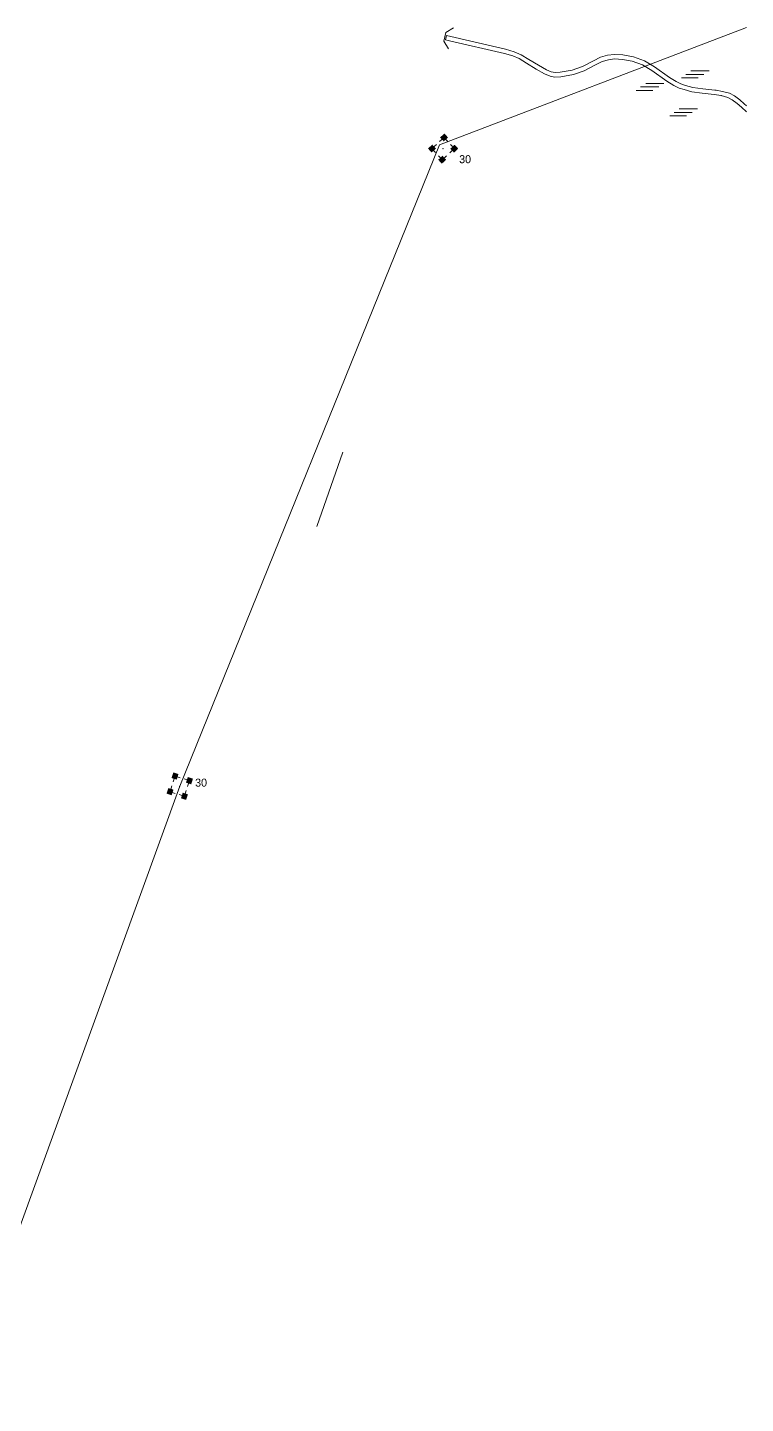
# Model space of a CAD drawing. Extents: x 1000 to 4000, y -4000 to -1000.
# Drawn here: x 2712 to 3000, y -3950 to -3400 of the extents above; entities that cross this region are included whole.
import ezdxf
from ezdxf.enums import TextEntityAlignment as Align

# ---------------------------------------------------------------- set-up
doc = ezdxf.new("R2010")
doc.units = 0
doc.header["$MEASUREMENT"] = 0
for name, color, linetype in [('14', 7, 'CONTINUOUS'), ('18', 7, 'CONTINUOUS'), ('19', 7, 'CONTINUOUS'), ('30', 7, 'CONTINUOUS'), ('33', 7, 'CONTINUOUS')]:
    doc.layers.add(name, color=color, linetype=linetype)
doc.styles.get("Standard").update_dxf_attribs({"font": 'txt', "height": 0.2})

msp = doc.modelspace()

# ---------------------------------------------------------------- linework, layer by layer
at = {"layer": '14', "color": 253, "linetype": 'Continuous', "lineweight": 0}
msp.add_line((2838.52, -3569.41), (2828.19, -3599.19), dxfattribs=at)
at = {"layer": '18', "color": 253, "linetype": 'Continuous', "lineweight": 0}
for p, q in [((3000, -3399.62), (2877.21, -3446.58)), ((2877.26, -3445.2), (2879.02, -3443.59)), ((2880.51, -3445.22), (2879.02, -3443.59)), ((2877.21, -3446.58), (2773.33, -3702.98)), ((2874.17, -3448.02), (2875.94, -3446.41)), ((2875.66, -3449.65), (2874.17, -3448.02)), ((2881.35, -3449.68), (2883.11, -3448.06)), ((2883.11, -3448.06), (2881.63, -3446.44)), ((2878.26, -3452.5), (2876.78, -3450.87)), ((2878.26, -3452.5), (2880.03, -3450.89)), ((2770.72, -3701.2), (2771.45, -3698.92)), ((2773.55, -3699.6), (2771.45, -3698.92)), ((2777.22, -3700.78), (2775.13, -3700.11)), ((2776.49, -3703.05), (2777.22, -3700.78)), ((2773.33, -3702.98), (2683.68, -3949.82)), ((2769.44, -3705.18), (2770.17, -3702.9)), ((2771.54, -3705.85), (2769.44, -3705.18)), ((2775.21, -3707.03), (2773.11, -3706.36)), ((2775.21, -3707.03), (2775.94, -3704.76))]:
    msp.add_line(p, q, dxfattribs=at)
for p in [(2878.64, -3448.04), (2773.33, -3702.98)]:
    msp.add_point(p, dxfattribs=at)
for points in [[(2877.43, -3443.58), (2879.16, -3442), (2878.89, -3445.18), (2880.62, -3443.6)], [(2872.58, -3448.01), (2874.31, -3446.43), (2874.04, -3449.61), (2875.77, -3448.03)], [(2881.52, -3448.06), (2883.25, -3446.48), (2882.98, -3449.66), (2884.71, -3448.07)], [(2876.67, -3452.49), (2878.4, -3450.9), (2878.13, -3454.09), (2879.86, -3452.5)], [(2770.06, -3699.71), (2770.78, -3697.47), (2772.12, -3700.37), (2772.84, -3698.14)], [(2775.83, -3701.56), (2776.56, -3699.33), (2777.9, -3702.23), (2778.62, -3700)], [(2768.04, -3705.96), (2768.77, -3703.73), (2770.11, -3706.62), (2770.83, -3704.39)], [(2773.82, -3707.82), (2774.54, -3705.58), (2775.88, -3708.48), (2776.6, -3706.25)]]:
    msp.add_solid(points, dxfattribs=at)
at = {"layer": '30', "color": 253, "linetype": 'Continuous', "lineweight": 0}
for p, q in [((2882.73, -3399.81), (2879.74, -3401.68)), ((2879.74, -3401.68), (2878.93, -3405.11)), ((2878.93, -3405.11), (2880.79, -3408.11)), ((2879.57, -3404.56), (2879.97, -3402.82)), ((2881.16, -3404.93), (2879.57, -3404.56)), ((2879.97, -3402.82), (2903.58, -3408.25)), ((2903.12, -3409.98), (2881.16, -3404.93)), ((2906.47, -3410.99), (2903.12, -3409.98)), ((2903.58, -3408.25), (2907.08, -3409.31)), ((2909.05, -3412.07), (2906.47, -3410.99)), ((2907.08, -3409.31), (2909.87, -3410.48)), ((2909.87, -3410.48), (2912.97, -3412.4)), ((2941.55, -3411.47), (2944.39, -3410.73)), ((2944.39, -3410.73), (2947.12, -3410.4)), ((2947.12, -3410.4), (2950.55, -3410.59)), ((2950.55, -3410.59), (2954.74, -3411.29)), ((2912.04, -3413.92), (2909.05, -3412.07)), ((2915.88, -3416.26), (2912.04, -3413.92)), ((2912.97, -3412.4), (2916.79, -3414.72)), ((2919.17, -3418.17), (2915.88, -3416.26)), ((2916.79, -3414.72), (2919.94, -3416.55)), ((2919.94, -3416.55), (2921.89, -3417.29)), ((2925.49, -3417.53), (2930.26, -3416.68)), ((2930.26, -3416.68), (2934.31, -3415.27)), ((2934.31, -3415.27), (2938.8, -3412.95)), ((2939.63, -3414.52), (2935.02, -3416.92)), ((2938.8, -3412.95), (2941.55, -3411.47)), ((2942.21, -3413.15), (2939.63, -3414.52)), ((2944.72, -3412.49), (2942.21, -3413.15)), ((2947.18, -3412.19), (2944.72, -3412.49)), ((2950.35, -3412.37), (2947.18, -3412.19)), ((2954.28, -3413.02), (2950.35, -3412.37)), ((2958.35, -3414.52), (2954.28, -3413.02)), ((2954.74, -3411.29), (2959.14, -3412.91)), ((2962.13, -3416.85), (2958.35, -3414.52)), ((2959.14, -3412.91), (2963.11, -3415.36)), ((2963.11, -3415.36), (2969.1, -3419.55)), ((2921.38, -3419.01), (2919.17, -3418.17)), ((2923.36, -3419.43), (2921.38, -3419.01)), ((2921.89, -3417.29), (2923.5, -3417.63)), ((2925.7, -3419.31), (2923.36, -3419.43)), ((2923.5, -3417.63), (2925.49, -3417.53)), ((2930.71, -3418.41), (2925.7, -3419.31)), ((2935.02, -3416.92), (2930.71, -3418.41)), ((2968.11, -3421.04), (2962.13, -3416.85)), ((2970.93, -3422.78), (2968.11, -3421.04)), ((2969.1, -3419.55), (2971.82, -3421.22)), ((2971.82, -3421.22), (2973.64, -3422.19)), ((2973.64, -3422.19), (2975.51, -3422.74)), ((2972.97, -3423.85), (2970.93, -3422.78)), ((2975, -3424.45), (2972.97, -3423.85)), ((2978.15, -3425.39), (2975, -3424.45)), ((2975.51, -3422.74), (2978.51, -3423.64)), ((2982.28, -3425.87), (2978.15, -3425.39)), ((2978.51, -3423.64), (2982.48, -3424.1)), ((2987.07, -3426.41), (2982.28, -3425.87)), ((2982.48, -3424.1), (2987.31, -3424.64)), ((2989.86, -3426.86), (2987.07, -3426.41)), ((2987.31, -3424.64), (2987.84, -3424.73)), ((2987.84, -3424.73), (2990.38, -3425.14)), ((2992.46, -3427.55), (2989.86, -3426.86)), ((2989.86, -3426.86), (2990.01, -3426.89)), ((2990.01, -3426.89), (2989.86, -3426.86)), ((2990.38, -3425.14), (2993.13, -3425.88)), ((2994.2, -3428.5), (2992.46, -3427.55)), ((2993.13, -3425.88), (2995.17, -3427)), ((2995.17, -3427), (2997.28, -3428.6)), ((2996.17, -3430), (2994.2, -3428.5)), ((2997.91, -3431.44), (2996.17, -3430)), ((2997.28, -3428.6), (2999.08, -3430.09)), ((3000, -3433.32), (2997.91, -3431.44)), ((2999.08, -3430.09), (3000, -3430.92))]:
    msp.add_line(p, q, dxfattribs=at)
at = {"layer": '33', "color": 253, "linetype": 'Continuous', "lineweight": 0}
for p, q in [((2966.92, -3421.95), (2959.67, -3421.95)), ((2980.56, -3419.8), (2973.91, -3419.8)), ((2982.92, -3418.4), (2975.68, -3418.4)), ((2984.99, -3417), (2977.75, -3417)), ((2962.48, -3424.75), (2955.83, -3424.75)), ((2964.85, -3423.35), (2957.6, -3423.35)), ((2980.33, -3432.15), (2973.09, -3432.15)), ((2975.89, -3434.95), (2969.24, -3434.95)), ((2978.26, -3433.55), (2971.01, -3433.55))]:
    msp.add_line(p, q, dxfattribs=at)

# ---------------------------------------------------------------- texts
at = {"layer": '19', "color": 253, "linetype": 'Continuous', "lineweight": 0}
for p in [(2887.43, -3452.27), (2781.86, -3701.57)]:
    msp.add_text('30', height=3.2, dxfattribs=at).set_placement(p, align=Align.MIDDLE)

doc.saveas('drawing.dxf')
